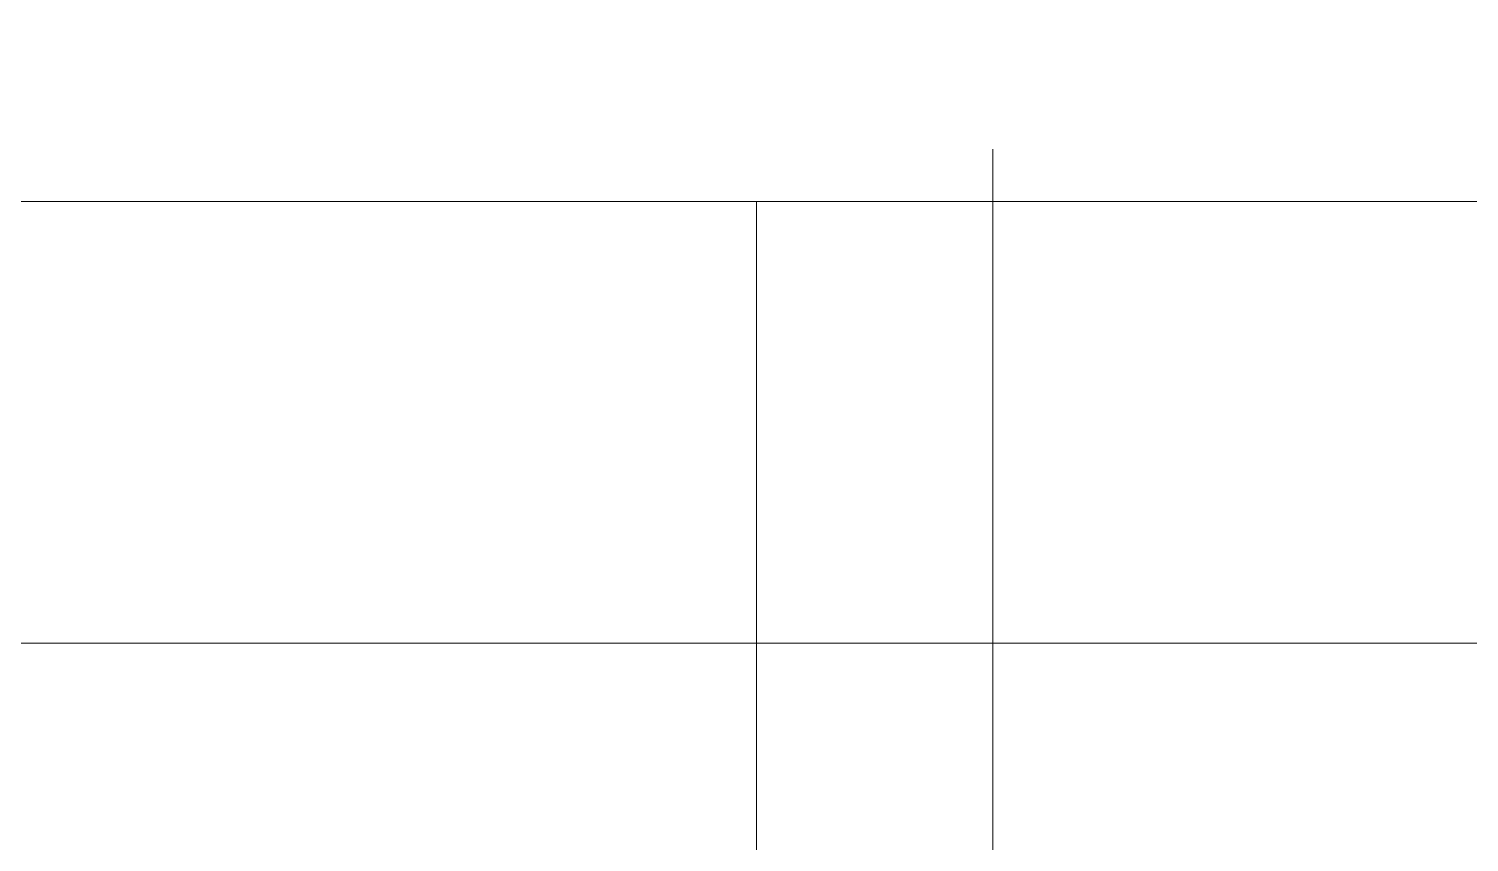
# Model space of a CAD drawing. Header units: millimetres. Extents: x -187347 to 135007, y -6415 to 292048.
# Drawn here: x -63404 to -62711, y 100875 to 101267 of the extents above; entities that cross this region are included whole.
import ezdxf

# ---------------------------------------------------------------- set-up
doc = ezdxf.new("R2010")
doc.units = ezdxf.units.MM
doc.header["$LTSCALE"] = 100
doc.linetypes.add('Z_LINE-CNTR', pattern=[17, 12, -2, 1, -2])
doc.layers.add('A-DETL', color=7, linetype='Continuous', lineweight=5, true_color=0x00a600)
for name, color, linetype, lineweight in [('A-FLOR', 7, 'Continuous', 5), ('A-WALL', 7, 'Continuous', 5), ('S-GRID', 7, 'Continuous', 5)]:
    doc.layers.add(name, color=color, linetype=linetype, lineweight=lineweight)

msp = doc.modelspace()

# ---------------------------------------------------------------- linework, layer by layer
at = {"layer": 'A-DETL', "color": 7}
msp.add_line((-63053.63, 100771), (-63053.63, 101183.56), dxfattribs=at)
at = {"layer": 'A-FLOR'}
msp.add_line((-34989.88, 101183.56), (-89691.4, 101183.56), dxfattribs=at)
at = {"layer": 'A-WALL'}
for p, q in [((-63284.88, 100971), (-63534.88, 100971)), ((-62572.38, 100971), (-63534.88, 100971)), ((-63284.88, 100971), (-62572.38, 100971))]:
    msp.add_line(p, q, dxfattribs=at)
at = {"layer": 'S-GRID', "color": 152, "linetype": 'Z_LINE-CNTR'}
msp.add_line((-62939.88, 111408.77), (-62939.88, -6038.24), dxfattribs=at)

doc.saveas('drawing.dxf')
